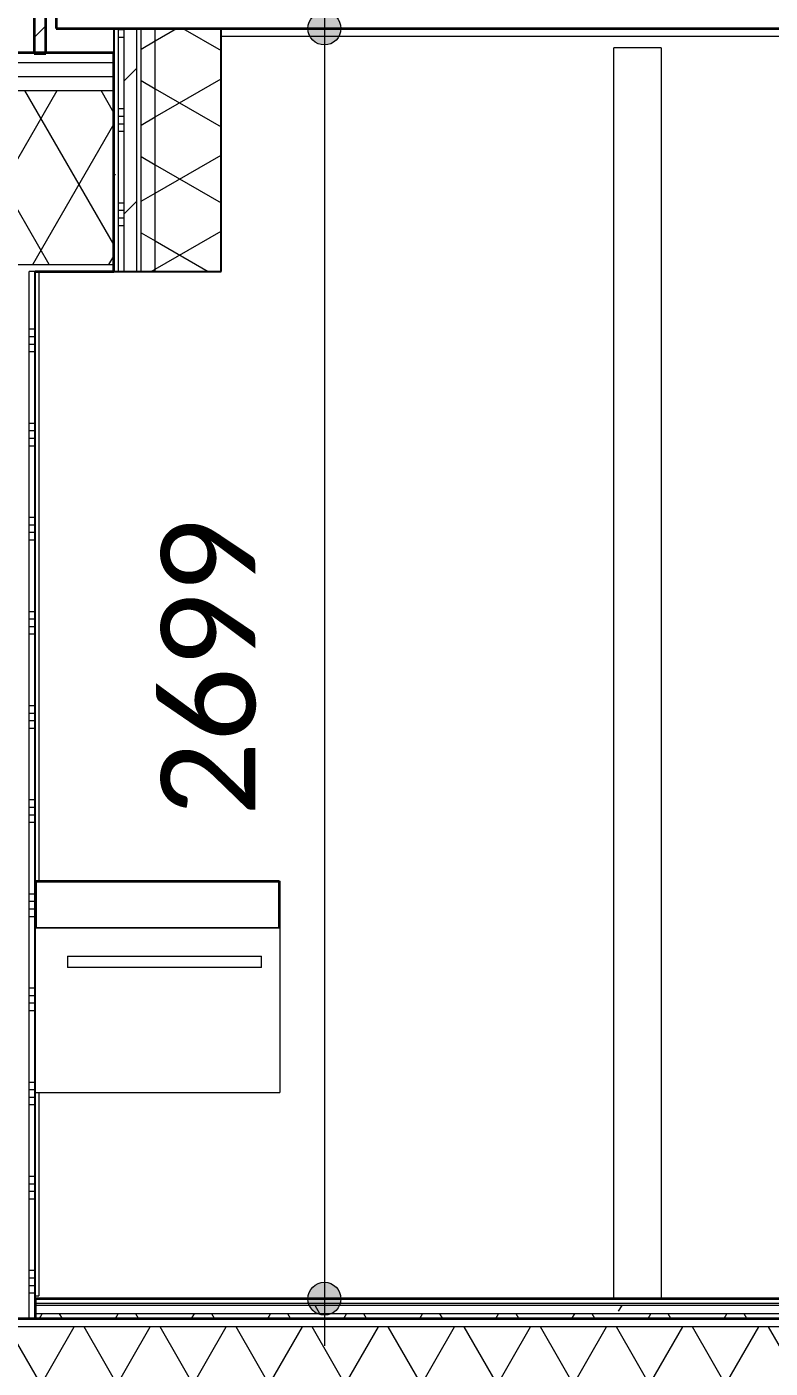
# Model space of a CAD drawing. Header units: millimetres. Extents: x -8546 to 211781, y -3000 to 31870.
# Drawn here: x 204761 to 206341, y 2995 to 5844 of the extents above; entities that cross this region are included whole.
import ezdxf

# ---------------------------------------------------------------- set-up
doc = ezdxf.new("R2010")
doc.units = ezdxf.units.MM
doc.linetypes.add('Dash dot', pattern=[15.875, 6.35, -4.7625, 0, -4.7625])
for name, color, linetype, lineweight in [('A-ANNO-DIMS', 211, 'Continuous', 9), ('A-ANNO-DIMS-100', 211, 'Continuous', 9), ('A-DOOR', 31, 'Continuous', 9), ('A-FLOR', 192, 'Continuous', 9), ('A-FLOR-LEVL', 51, 'Continuous', 9), ('A-FLOR-MCUT', 51, 'Continuous', 9), ('A-FLOR-PATT', 8, 'Continuous', 9), ('A-ROOF', 132, 'Continuous', 9), ('A-ROOF-MCUT', 132, 'Continuous', 35), ('A-ROOF-PATT', 132, 'Continuous', 35), ('A-WALL', 113, 'Continuous', 9), ('A-WALL-PATT', 111, 'Continuous', 25), ('I-WALL', 2, 'Continuous', 9), ('P-SANR-FIXT', 6, 'Continuous', 9)]:
    doc.layers.add(name, color=color, linetype=linetype, lineweight=lineweight)
doc.styles.add('Calibri_1', font='calibri.ttf', dxfattribs={"height": 200})
doc.dimstyles.new('00_BR_maatvoering_2_0mm', dxfattribs={"dimscale": 304.8, "dimtxt": 235.469685, "dimasz": 0.918635, "dimexe": 0.328084, "dimexo": 0.0625, "dimgap": 0.229659, "dimtad": 1, "dimdec": 0, "dimzin": 0, "dimdsep": 46, "dimtxsty": 'Calibri_1', "dimblk1": 'DOTSMALL', "dimblk2": 'DOTSMALL', "dimsah": 1, "dimcen": 0.09, "dimdle": 0.328084, "dimazin": 0, "dimtfac": 1, "dimtdec": 4, "dimtix": 1, "dimtmove": 0, "dimatfit": 3, "dimfxl": 0.328084, "dimfxlon": 1, "dimtvp": 1, "dimtfill": 1, "dimtolj": 1, "dimtzin": 0, "dimarcsym": 2})
pattern_1 = [(45, (202236.33, 2150), (-141.4214, 141.4214), [])]
pattern_2 = [(330, (204945.66, 4470.4), (70, 121.244), []), (30, (204945.66, 4470.4), (-70, 121.244), [])]
pattern_3 = [(0, (202236.33, 2150), (406.4, 101.6), [33.528, -271.272, 33.528, -271.272, -1625.6]), (0, (202236.33, 2150), (406.4, 101.6), [-609.6, 33.528, -576.072, 33.528, -271.272, -711.2]), (0, (202236.33, 2150), (406.4, 101.6), [-1524, 33.528, -169.672, 33.528, -474.472]), (120, (202388.73, 2200.8), (-291.1882, 301.1527), [33.528, -271.272, 33.528, -271.272, -1625.6]), (120, (202388.73, 2200.8), (-291.1882, 301.1527), [-609.6, 33.528, -576.072, 33.528, -271.272, -711.2]), (120, (202388.73, 2200.8), (-291.1882, 301.1527), [-1524, 33.528, -169.672, 33.528, -474.472]), (240, (202439.53, 2404), (-115.2118, -402.7527), [33.528, -271.272, 33.528, -271.272, -1625.6]), (240, (202439.53, 2404), (-115.2118, -402.7527), [-609.6, 33.528, -576.072, 33.528, -271.272, -711.2]), (240, (202439.53, 2404), (-115.2118, -402.7527), [-1524, 33.528, -169.672, 33.528, -474.472])]

# ---------------------------------------------------------------- blocks, each defined once
blk = doc.blocks.new('32_EA_binnenkozijn_hardhout_deurzonderbovenlicht - 900x2730-1443314-D-D')
at = {"layer": 'A-DOOR'}
for p, q in [((1915.2, 5324.5), (1915.2, 4029.9)), ((1915.2, 3579.9), (1915.2, 3148)), ((1907.2, 3148), (1915.2, 3148))]:
    blk.add_line(p, q, dxfattribs=at)
blk = doc.blocks.new('Aquatica_Millennium_150 - Color - _White_ Size - _152x52x10 cm_-1140452-D-D')
at = {"layer": 'P-SANR-FIXT'}
for p, q in [((1909.2, 4027.9), (1907.2, 4027.9)), ((1907.2, 4027.9), (1909.2, 4027.9)), ((2425.2, 4029.9), (1909.2, 4029.9)), ((1909.2, 4029.9), (1909.2, 4027.9)), ((2425.2, 4029.9), (1909.2, 4029.9)), ((1909.2, 4027.9), (1909.2, 4029.9)), ((1909.2, 4029.9), (2425.2, 4029.9)), ((1909.2, 4027.9), (2425.2, 4027.9)), ((1909.2, 3929.9), (1909.2, 4027.9)), ((2425.2, 4027.9), (1909.2, 4027.9)), ((1909.2, 4027.9), (1909.2, 3929.9)), ((2425.2, 4029.9), (2425.2, 4027.9)), ((2425.2, 4027.9), (2425.2, 4029.9)), ((2427.2, 4027.9), (2425.2, 4027.9)), ((2425.2, 4027.9), (2427.2, 4027.9)), ((2425.2, 4027.9), (2425.2, 3929.9)), ((2425.2, 3929.9), (2425.2, 4027.9)), ((2427.2, 3929.9), (2427.2, 4027.9)), ((2427.2, 4027.9), (2427.2, 3929.9)), ((2427.2, 3929.9), (2427.2, 4027.9)), ((1909.2, 3930.9), (1907.2, 3930.9)), ((1907.2, 3929.9), (2427.2, 3929.9)), ((1909.2, 3930.9), (2425.2, 3930.9)), ((1909.2, 3929.9), (2425.2, 3929.9)), ((2425.2, 3929.9), (1909.2, 3929.9)), ((2427.2, 3930.9), (2425.2, 3930.9)), ((2427.2, 3929.9), (2427.2, 3930.9)), ((2427.2, 3929.9), (2427.2, 3579.9)), ((1976, 3869.9), (2388.4, 3869.9)), ((1976, 3869.9), (1976, 3845.9)), ((2388.4, 3845.9), (2388.4, 3869.9)), ((2388.4, 3845.9), (1976, 3845.9)), ((1907.2, 3579.9), (2427.2, 3579.9))]:
    blk.add_line(p, q, dxfattribs=at)
at = {"layer": 'P-SANR-FIXT', "flags": 128}
for points in [[(1907.2, 4028), (1907.2, 4028.1), (1907.3, 4028.2), (1907.3, 4028.2), (1907.3, 4028.3), (1907.3, 4028.4), (1907.3, 4028.5), (1907.3, 4028.5), (1907.4, 4028.6), (1907.4, 4028.7), (1907.4, 4028.8), (1907.5, 4028.8), (1907.5, 4028.9), (1907.5, 4029), (1907.6, 4029), (1907.6, 4029.1), (1907.7, 4029.2), (1907.7, 4029.2), (1907.8, 4029.3), (1907.8, 4029.3), (1907.9, 4029.4), (1908, 4029.5), (1908, 4029.5), (1908.1, 4029.6), (1908.2, 4029.6), (1908.2, 4029.6), (1908.3, 4029.7), (1908.4, 4029.7), (1908.4, 4029.7), (1908.5, 4029.8), (1908.6, 4029.8), (1908.7, 4029.8), (1908.7, 4029.9), (1908.8, 4029.9), (1908.9, 4029.9), (1909, 4029.9), (1909.1, 4029.9), (1909.1, 4029.9), (1909.2, 4029.9)], [(2425.3, 4029.9), (2425.4, 4029.9), (2425.5, 4029.9), (2425.6, 4029.9), (2425.6, 4029.9), (2425.7, 4029.9), (2425.8, 4029.8), (2425.9, 4029.8), (2425.9, 4029.8), (2426, 4029.8), (2426.1, 4029.7), (2426.2, 4029.7), (2426.2, 4029.6), (2426.3, 4029.6), (2426.4, 4029.6), (2426.4, 4029.5), (2426.5, 4029.5), (2426.6, 4029.4), (2426.6, 4029.4), (2426.7, 4029.3), (2426.7, 4029.2), (2426.8, 4029.2), (2426.8, 4029.1), (2426.9, 4029.1), (2426.9, 4029), (2427, 4028.9), (2427, 4028.9), (2427, 4028.8), (2427.1, 4028.7), (2427.1, 4028.6), (2427.1, 4028.6), (2427.2, 4028.5), (2427.2, 4028.4), (2427.2, 4028.3), (2427.2, 4028.3), (2427.2, 4028.2), (2427.2, 4028.1), (2427.2, 4028), (2427.2, 4027.9)]]:
    blk.add_lwpolyline(points, dxfattribs=at)
at = {"layer": 'P-SANR-FIXT'}
for centre, radius, start, end in [((1909.2, 4027.9), 2, 90, 180), ((1909.2, 4027.9), 2, 90, 180), ((1909.2, 4027.9), 2, 90, 180), ((1909.2, 4027.9), 2, 90, 180), ((1909.2, 4027.9), 1, 90, 180), ((1909.2, 4027.9), 1, 90, 180), ((1909.2, 4027.9), 1, 90, 180), ((1909.2, 4027.9), 1, 90, 180), ((2425.2, 4027.9), 2, 0, 90), ((2425.2, 4027.9), 2, 0, 90), ((2425.2, 4027.9), 2, 0, 90), ((2425.2, 4027.9), 2, 0, 90), ((2425.2, 4027.9), 1, 0, 90), ((2425.2, 4027.9), 1, 0, 90), ((2425.2, 4027.9), 1, 0, 90), ((2425.2, 4027.9), 1, 0, 90)]:
    blk.add_arc(centre, radius, start, end, dxfattribs=at)
blk = doc.blocks.new('DIMBLOCK66-D-D')
at = {"layer": 'A-ANNO-DIMS-100'}
h = blk.add_hatch(color=256, dxfattribs=at)
edge = h.paths.add_edge_path()
edge.add_arc((205393.4, 5840.8), 35, 0, 360)
h = blk.add_hatch(color=256, dxfattribs=at)
edge = h.paths.add_edge_path()
edge.add_arc((205393.4, 3142), 35, 0, 360)
for p, q in [((205393.4, 5940.8), (205393.4, 3042)), ((205393.4, 5840.8), (205293.4, 5840.8)), ((205393.4, 5840.8), (205493.4, 5840.8)), ((205393.4, 3142), (205293.4, 3142)), ((205393.4, 3142), (205493.4, 3142))]:
    blk.add_line(p, q, dxfattribs=at)
for centre in [(205393.4, 5840.8), (205393.4, 3142)]:
    blk.add_circle(centre, 35, dxfattribs=at)
at = {"layer": 'A-ANNO-DIMS-100', "color": 0, "insert": (205046.2, 4167.1), "char_height": 200, "width": 778.208, "attachment_point": 1, "rotation": 90, "line_spacing_factor": 1.158048, "style": 'Calibri_1', "bg_fill": 3, "box_fill_scale": 1.25, "bg_fill_color": 256, "bg_fill_true_color": 13158600, "bg_fill_transparency": 0}
blk.add_mtext('2699', dxfattribs=at)
blk = doc.blocks.new('_DotSmall')
at = {"color": 0, "linetype": 'ByBlock', "const_width": 0.5}
blk.add_lwpolyline([(-0.0625, 0, 1), (0.0625, 0, 1)], format="xyb", close=True, dxfattribs=at)

msp = doc.modelspace()

# ---------------------------------------------------------------- hatches: boundary and pattern name
at = {"layer": 'A-FLOR-PATT'}
h = msp.add_hatch(dxfattribs=at)
h.set_pattern_fill('FP_256', color=256, style=0, pattern_type=2)
h.set_pattern_definition(pattern_3)
h.paths.add_polyline_path([(206712.2, 3110), (207108.7, 3110), (207108.7, 3128), (204778.7, 3128), (204778.7, 3110), (206280.5, 3110)])
h = msp.add_hatch(dxfattribs=at)
h.set_pattern_fill('FP_263', color=256, angle=-210, style=0, pattern_type=2)
h.set_pattern_definition([(240, (205943.66, 3142), (121.244, -70), []), (300, (205943.66, 3142), (121.244, 70), [])])
h.paths.add_polyline_path([(206712.2, 3100), (207108.7, 3100), (207108.7, 3110), (204778.7, 3110), (204778.7, 3100), (206280.5, 3100)])
h = msp.add_hatch(dxfattribs=at)
h.set_pattern_fill('FP_223', color=256, angle=90, style=0, pattern_type=2)
h.set_pattern_definition([(180, (202608.67, 3100), (-1e-14, -100), [])])
h.paths.add_polyline_path([(207359.6, 3082), (207365.2, 3082), (207365.2, 3100), (197852.2, 3100), (197852.2, 3082), (207251.7, 3082)])
h = msp.add_hatch(dxfattribs=at)
h.set_pattern_fill('FP_222', color=256, angle=-210, style=0, pattern_type=2)
h.set_pattern_definition([(240, (202608.67, 3100), (121.2436, -70), []), (300, (202608.67, 3100), (121.2436, 70), [])])
h.paths.add_polyline_path([(197852.2, 2847), (207365.2, 2847), (207365.2, 3082), (197852.2, 3082), (197852.2, 3019.1)])
at = {"layer": 'A-ROOF-PATT', "lineweight": 9}
h = msp.add_hatch(dxfattribs=at)
h.set_pattern_fill('FP_246', color=256, style=0, pattern_type=2)
h.set_pattern_definition([(90, (202871.42, 3723.72), (-300, 2e-14), [])])
h.paths.add_polyline_path([(198452.2, 6087.8), (198452.2, 6056.8), (198460.7, 6059.1), (198461.1, 6057.6), (198450.7, 6054.8), (198450.8, 6098.8), (198452, 6089.3)])
h.paths.add_polyline_path([(200435.2, 6089.3), (200434.7, 6098.8), (200421.7, 6098.8), (200421.7, 6100.3), (200436.7, 6100.3), (200436.4, 6098.7)])
h.paths.add_polyline_path([(204766.1, 6087.8), (204766.1, 6056.8), (204774.7, 6059.1), (204775.1, 6057.6), (204764.6, 6054.8), (204764.8, 6098.6), (204765.9, 6089.3)])
h.paths.add_polyline_path([(206781.1, 6089.3), (206780.6, 6098.8), (206767.6, 6098.8), (206767.6, 6100.3), (206782.6, 6100.3), (206782.4, 6098.8)])
h.paths.add_polyline_path([(207933.6, 5789.4), (207933.6, 8569.4), (198263.1, 8569.4), (198262.2, 8378.3), (198257.2, 8361.9), (198244.4, 8348.3), (198228.6, 8342.1), (198225, 8341.2), (198208.3, 8342.2), (198190, 8351.1), (198178.6, 8365.1), (198174.2, 8382), (198174.2, 8569.4), (197283.8, 8569.4), (197283.8, 5789.4), (198462.7, 5789.4), (198461.7, 6083.8), (198460.2, 6083.8), (198460.2, 6087.8), (198452.2, 6087.8), (198452.2, 6089.3), (198514.2, 6089.3), (198514.2, 6087.8), (198531.7, 6087.8), (198531.7, 5998.8), (198593.7, 5998.8), (198615.7, 6020.8), (198615.7, 6072.5), (198667.3, 6072.5), (198683.7, 6088.8), (200203.7, 6088.8), (200220, 6072.5), (200271.7, 6072.5), (200272.4, 6020), (200293.7, 5998.8), (200355.7, 5998.8), (200355.7, 6087.8), (200373.2, 6087.8), (200373.2, 6089.3), (200435.2, 6089.3), (200435.2, 6087.8), (200427.2, 6087.7), (200426.2, 6083.8), (200425.7, 6083.8), (200424.7, 5789.4), (201547.4, 5789.4), (202608.6, 7197.8), (203669.9, 5789.4), (204776.6, 5789.4), (204775.6, 6083.8), (204774.1, 6083.8), (204774.1, 6087.8), (204766.1, 6087.8), (204766.1, 6089.3), (204828.1, 6089.3), (204828.1, 6087.8), (204861.6, 6087.8), (204861.6, 5998.8), (204923.7, 5998.8), (204945.7, 6020.8), (204945.7, 6072.5), (204997.3, 6072.5), (205013.7, 6088.8), (206533.7, 6088.8), (206550, 6072.5), (206601.7, 6072.5), (206602.4, 6020), (206623.7, 5998.8), (206685.6, 5998.8), (206685.6, 6087.8), (206719.1, 6087.8), (206719.1, 6089.3), (206781.1, 6089.3), (206781.1, 6087.8), (206773.1, 6087.8), (206772.2, 6083.8), (206771.6, 6083.8), (206770.6, 5789.4), (207143.8, 5789.4)])
h.paths.add_polyline_path([(206745.6, 5789.4), (206745.6, 6087.8), (206723.6, 6087.8), (206723.6, 5840.8), (206601.7, 5840.8), (206601.7, 5789.4), (206712.2, 5789.4)])
h.paths.add_polyline_path([(204823.6, 5789.4), (204945.7, 5789.4), (204945.7, 5840.8), (204823.6, 5840.8), (204823.6, 6087.8), (204801.6, 6087.8), (204801.6, 5789.4)])
h.paths.add_polyline_path([(201973.1, 5789.4), (201999.3, 5789.4), (202608.7, 6580.6), (203218, 5789.4), (203244.2, 5789.4), (202608.6, 6632.8), (202146.9, 6020)])
h.paths.add_polyline_path([(200393.7, 5789.4), (200415.7, 5789.4), (200415.7, 6087.8), (200393.7, 6087.8), (200393.7, 5840.8), (200271.7, 5840.8), (200271.7, 5789.4)])
h.paths.add_polyline_path([(198471.7, 5789.4), (198615.7, 5789.4), (198615.7, 5840.8), (198493.7, 5840.8), (198493.7, 6087.8), (198471.7, 6087.8), (198471.7, 5835.2)])
h.paths.add_polyline_path([(200436.7, 6054.8), (200426.2, 6057.6), (200426.6, 6059.1), (200435.2, 6057.6), (200435.3, 6089.3), (200436.7, 6098.8), (200436.7, 6057.6)])
h.paths.add_polyline_path([(206782.6, 6054.8), (206772.2, 6057.6), (206772.6, 6059.1), (206781.1, 6057.6), (206781.3, 6089.3), (206782.6, 6098.8), (206782.6, 6057.6)])
h.paths.add_polyline_path([(204766.1, 6089.3), (204764.6, 6100.3), (204779.6, 6100.3), (204779.6, 6098.8), (204766.1, 6098.8)])
h.paths.add_polyline_path([(198452.2, 6089.3), (198450.7, 6100.3), (198465.7, 6100.3), (198465.7, 6098.8), (198452.2, 6098.8)])
h = msp.add_hatch(dxfattribs=at)
h.set_pattern_fill('FP_244', color=256, style=0, pattern_type=2)
h.set_pattern_definition(pattern_1)
h.paths.add_polyline_path([(204801.6, 5787.8), (204801.6, 6087.8), (204776.6, 6087.8), (204776.6, 5787.8)])
h = msp.add_hatch(dxfattribs=at)
h.set_pattern_fill('FP_244', color=256, style=0, pattern_type=2)
h.set_pattern_definition(pattern_1)
h.paths.add_polyline_path([(207933.6, 5738.8), (207933.6, 5768.9), (206601.7, 5768.9), (206601.7, 5738.8), (207143.8, 5738.8)])
h.paths.add_polyline_path([(204945.7, 5738.8), (204945.7, 5768.9), (203225.3, 5768.9), (203236.1, 5738.8), (204554.1, 5738.8)])
h.paths.add_polyline_path([(201424.8, 5738.8), (201981.2, 5738.8), (201992, 5768.9), (200271.7, 5768.9), (200271.7, 5738.8), (201316.9, 5738.8)])
h.paths.add_polyline_path([(197283.8, 5738.8), (198615.7, 5738.8), (198615.7, 5768.9), (197283.8, 5768.9)])
h = msp.add_hatch(dxfattribs=at)
h.set_pattern_fill('FP_244', color=256, style=0, pattern_type=2)
h.set_pattern_definition(pattern_1)
h.paths.add_polyline_path([(207933.6, 5708.8), (207933.6, 5738.8), (206601.7, 5738.8), (206601.7, 5708.8), (207143.8, 5708.8)])
h.paths.add_polyline_path([(204554.1, 5708.8), (204945.7, 5708.8), (204945.7, 5738.8), (203236.1, 5738.8), (203246.9, 5708.8), (203690.8, 5708.8)])
h.paths.add_polyline_path([(201316.9, 5708.8), (201970.4, 5708.8), (201981.2, 5738.8), (200271.7, 5738.8), (200271.7, 5708.8), (201101.1, 5708.8)])
h.paths.add_polyline_path([(198511.4, 5708.8), (198615.7, 5708.8), (198615.7, 5738.8), (197283.8, 5738.8), (197283.8, 5708.8), (197648.2, 5708.8)])
h = msp.add_hatch(dxfattribs=at)
h.set_pattern_fill('FP_245', color=256, angle=-210, style=0, pattern_type=2)
h.set_pattern_definition([(240, (202608.67, 5789.44), (121.2436, -70), []), (300, (202608.67, 5789.44), (121.2436, 70), [])])
h.paths.add_polyline_path([(207933.6, 5339.6), (207933.6, 5708.8), (206601.7, 5708.8), (206601.7, 5339.6), (207143.8, 5339.6)])
h.paths.add_polyline_path([(204945.7, 5339.6), (204945.7, 5708.8), (203246.9, 5708.8), (203379.1, 5339.6), (204769.9, 5339.6)])
h.paths.add_polyline_path([(200561.6, 5339.6), (201838.2, 5339.6), (201970.4, 5708.8), (200271.7, 5708.8), (200271.7, 5339.6), (200453.7, 5339.6)])
h.paths.add_polyline_path([(198615.7, 5339.6), (198615.7, 5708.8), (197283.8, 5708.8), (197283.8, 5339.6), (198511.4, 5339.6)])
at = {"layer": 'A-WALL-PATT', "lineweight": 9}
h = msp.add_hatch(dxfattribs=at)
h.set_pattern_fill('FP_256', color=256, style=0, pattern_type=2)
h.set_pattern_definition(pattern_3)
h.paths.add_polyline_path([(204955.7, 5324.5), (204955.7, 5840.8), (204945.7, 5840.8), (204945.7, 5324.5)])
h = msp.add_hatch(dxfattribs=at)
h.set_pattern_fill('FP_262', color=256, angle=-180, style=0, pattern_type=2)
h.set_pattern_definition([(360, (204945.66, 4470.4), (4e-13, 200), []), (360, (204945.66, 4454.4), (4e-13, 200), []), (360, (204945.66, 4438.4), (4e-13, 200), []), (360, (204945.66, 4422.4), (4e-13, 200), [])])
h.paths.add_polyline_path([(204967.7, 5324.5), (204967.7, 5840.8), (204955.7, 5840.8), (204955.7, 5324.5)])
h = msp.add_hatch(dxfattribs=at)
h.set_pattern_fill('FP_244', color=256, style=0, pattern_type=2)
h.set_pattern_definition(pattern_1)
h.paths.add_polyline_path([(204994.7, 5324.5), (204994.7, 5840.8), (204967.7, 5840.8), (204967.7, 5324.5), (204985.7, 5324.5)])
h = msp.add_hatch(dxfattribs=at)
h.set_pattern_fill('FP_261', color=256, angle=-210, style=0, pattern_type=2)
h.set_pattern_definition(pattern_2)
h.paths.add_polyline_path([(205033.7, 5324.5), (205033.7, 5840.8), (205003.7, 5840.8), (205003.7, 5324.5)])
h = msp.add_hatch(dxfattribs=at)
h.set_pattern_fill('FP_261', color=256, angle=-210, style=0, pattern_type=2)
h.set_pattern_definition(pattern_2)
h.paths.add_polyline_path([(205173.7, 5324.5), (205173.7, 5840.8), (205033.7, 5840.8), (205033.7, 5324.5)])
h = msp.add_hatch(dxfattribs=at)
h.set_pattern_fill('FP_238', color=256, angle=-180, style=0, pattern_type=2)
h.set_pattern_definition([(0, (204646.66, 5602.26), (0, 200), []), (0, (204646.66, 5586.26), (0, 200), []), (0, (204646.66, 5570.26), (0, 200), []), (0, (204646.66, 5554.26), (0, 200), [])])
h.paths.add_polyline_path([(204769.9, 3100), (204778.7, 3100), (204778.7, 5324.5), (204766.2, 5324.5), (204766.2, 3100)])

# ---------------------------------------------------------------- linework, layer by layer
at = {"layer": 'A-FLOR', "lineweight": 35}
for p, q in [((207108.7, 3142), (204778.7, 3142)), ((204778.7, 3142), (204778.7, 3100)), ((201358.7, 3100), (207365.2, 3100))]:
    msp.add_line(p, q, dxfattribs=at)
at = {"layer": 'A-FLOR-LEVL', "linetype": 'Dash dot'}
msp.add_line((195329.3, 3100), (211781, 3100), dxfattribs=at)
at = {"layer": 'A-FLOR-MCUT'}
for p, q in [((207108.7, 3132), (204778.7, 3132)), ((207108.7, 3128), (204778.7, 3128)), ((207108.7, 3110), (204778.7, 3110)), ((207365.2, 3082), (197852.2, 3082))]:
    msp.add_line(p, q, dxfattribs=at)
at = {"layer": 'A-ROOF', "lineweight": 35}
for p, q in [((204823.6, 5998.8), (204823.6, 5840.8)), ((204823.6, 5840.8), (206723.6, 5840.8)), ((204945.7, 5789.4), (203669.9, 5789.4)), ((204945.7, 5324.5), (204945.7, 5789.4)), ((204778.7, 5324.5), (204945.7, 5324.5))]:
    msp.add_line(p, q, dxfattribs=at)
at = {"layer": 'A-ROOF'}
for p, q in [((206373.7, 5823.8), (205173.7, 5823.8)), ((203225.3, 5768.9), (204945.7, 5768.9)), ((203236.1, 5738.8), (204945.7, 5738.8)), ((203246.9, 5708.8), (204945.7, 5708.8)), ((203379.1, 5339.6), (204945.7, 5339.6))]:
    msp.add_line(p, q, dxfattribs=at)
at = {"layer": 'A-ROOF-MCUT'}
for p, q in [((204776.6, 6087.8), (204776.6, 5787.8)), ((204801.6, 5787.8), (204801.6, 6087.8)), ((204776.6, 5787.8), (204801.6, 5787.8))]:
    msp.add_line(p, q, dxfattribs=at)
at = {"layer": 'A-WALL'}
for p, q in [((204955.7, 5324.5), (204955.7, 5840.8)), ((204967.7, 5324.5), (204967.7, 5840.8)), ((204994.7, 5324.5), (204994.7, 5840.8)), ((205003.7, 5324.5), (205003.7, 5840.8)), ((205033.7, 5324.5), (205033.7, 5840.8)), ((206008.7, 3142), (206008.7, 5800)), ((206108.7, 5800), (206008.7, 5800)), ((206108.7, 5800), (206108.7, 3142)), ((204778.7, 5324.5), (204766.2, 5324.5)), ((204766.2, 3100), (204766.2, 5324.5))]:
    msp.add_line(p, q, dxfattribs=at)
at = {"layer": 'I-WALL', "lineweight": 25}
for p, q in [((204945.7, 5840.8), (204945.7, 5324.5)), ((205173.7, 5324.5), (205173.7, 5840.8)), ((204778.7, 3142), (204778.7, 5324.5)), ((204945.7, 5324.5), (205173.7, 5324.5))]:
    msp.add_line(p, q, dxfattribs=at)

# ---------------------------------------------------------------- block references
at = {"layer": 'A-DOOR'}
msp.add_blockref('32_EA_binnenkozijn_hardhout_deurzonderbovenlicht - 900x2730-1443314-D-D', (202871.4, 0), dxfattribs=at)
at = {"layer": 'P-SANR-FIXT'}
msp.add_blockref('Aquatica_Millennium_150 - Color - _White_ Size - _152x52x10 cm_-1140452-D-D', (202871.4, 0), dxfattribs=at)

# ---------------------------------------------------------------- next in the draw order: dimensions: what is measured, and where the dimension line sits
at = {"layer": 'A-ANNO-DIMS'}
dim = msp.add_linear_dim(base=(205393.4, 3142), p1=(205493.4, 5840.8), p2=(205493.4, 3142), angle=90, dimstyle='00_BR_maatvoering_2_0mm', override={"dimpost": '<>', "dimfxl": 2698.79275}, dxfattribs=at)
dim.commit()
dim.dimension.update_dxf_attribs({"geometry": 'DIMBLOCK66-D-D', "text_midpoint": (205220.9, 4491.4)})

doc.saveas('drawing.dxf')
